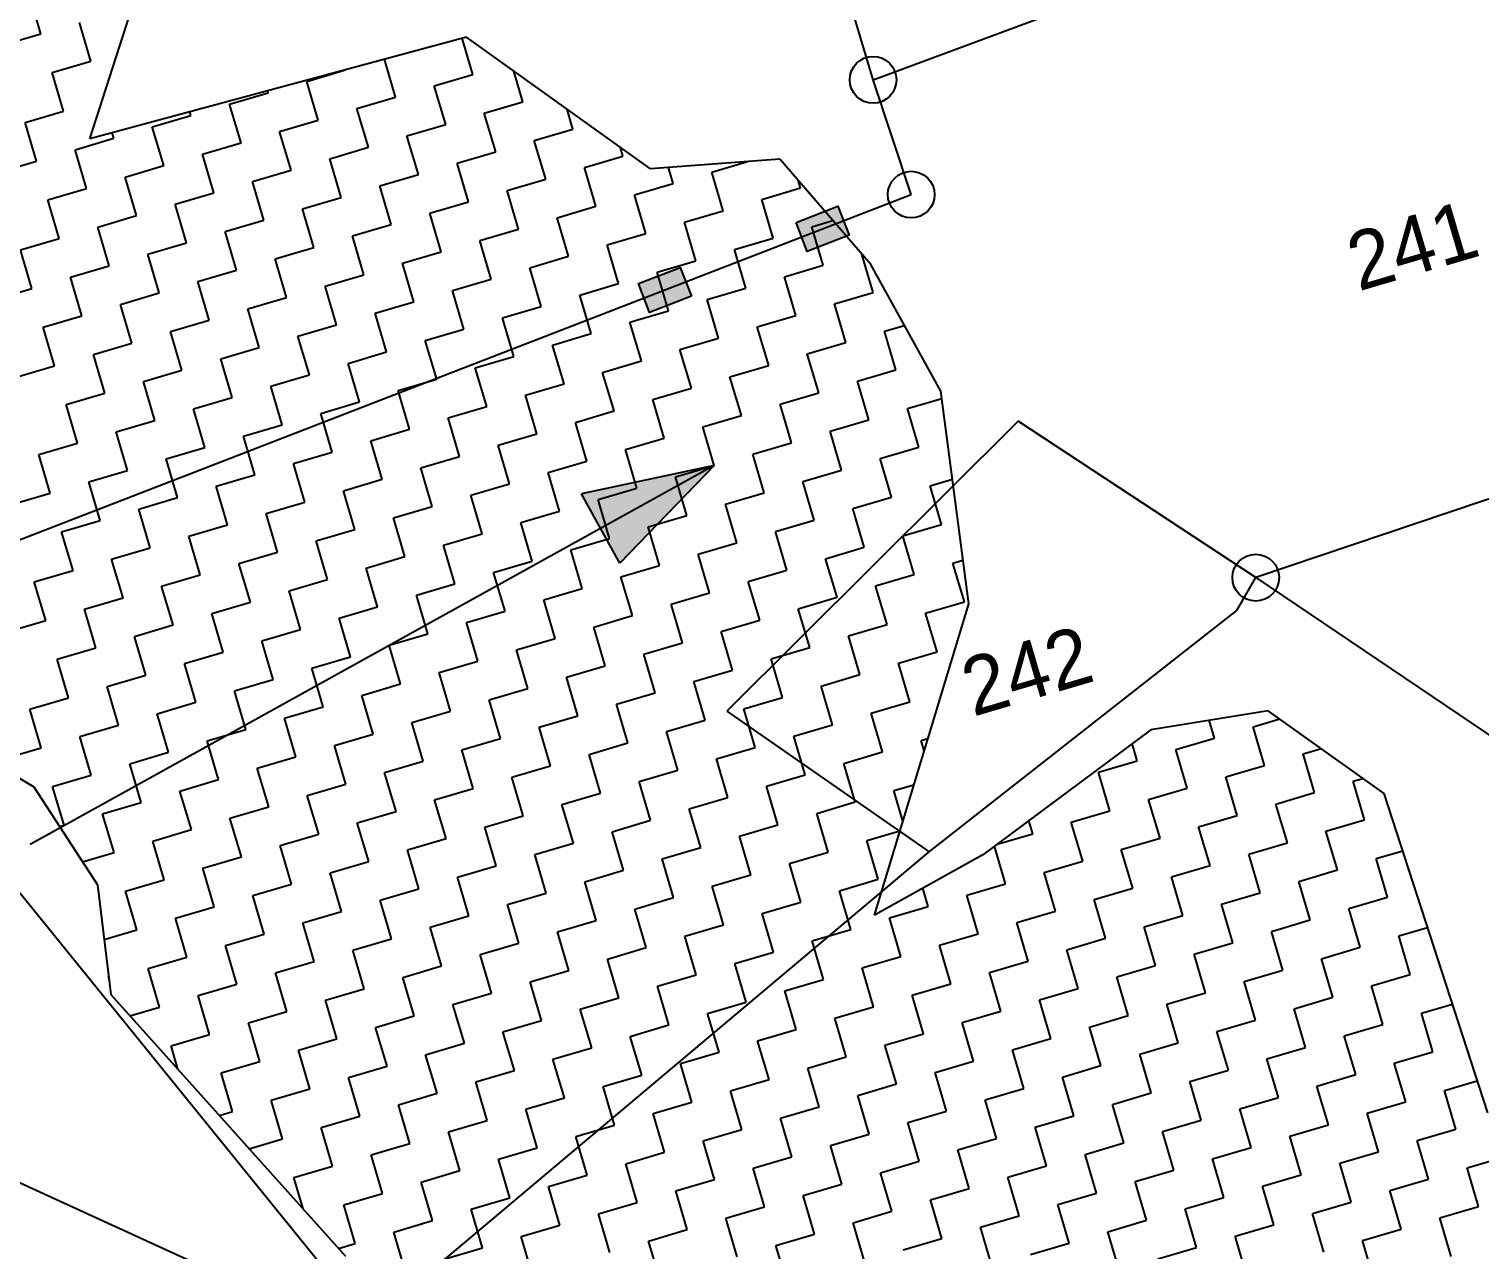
# Model space of a CAD drawing. Header units: metres. Extents: x 283645 to 285797, y 2017393 to 2020400.
# Drawn here: x 284342.3 to 284576.3, y 2018162.9 to 2018359.8 of the extents above; entities that cross this region are included whole.
import ezdxf
from ezdxf.enums import TextEntityAlignment as Align

# ---------------------------------------------------------------- set-up
doc = ezdxf.new("R2010")
doc.units = ezdxf.units.M
for name, color, linetype in [('POLY_HATCH', 12, 'Continuous'), ('POLY_PARCEL', 6, 'Continuous'), ('TEXT_PARCEL', 7, 'Continuous')]:
    doc.layers.add(name, color=color, linetype=linetype)
doc.styles.add('TEXT_MAP', font='', dxfattribs={"height": 2.5})
doc.styles.get('TEXT_MAP').set_extended_font_data('Kruti Dev 050')

msp = doc.modelspace()

# ---------------------------------------------------------------- hatches: boundary and pattern name
for points in [[(284474.6, 2018326.57), (284472.79, 2018331.24), (284466.04, 2018328.62), (284467.85, 2018323.96)], [(284440.6, 2018318.78), (284442.41, 2018314.11), (284449.15, 2018316.73), (284447.35, 2018321.39)]]:
    msp.add_hatch(color=256).paths.add_polyline_path(points)
h = msp.add_hatch(color=256)
h.paths.add_polyline_path([(284434.51, 2018279.29), (284437.62, 2018273.69), (284452.82, 2018289.44)])
h.paths.add_polyline_path([(284452.82, 2018289.44), (284431.41, 2018284.89), (284434.51, 2018279.29)])

# ---------------------------------------------------------------- linework, layer by layer
for points in [[(284466.04, 2018328.62), (284472.79, 2018331.24), (284474.6, 2018326.57), (284467.85, 2018323.96)], [(284449.15, 2018316.73), (284442.41, 2018314.11), (284440.6, 2018318.78), (284447.35, 2018321.39)]]:
    msp.add_lwpolyline(points, close=True)
for points in [[(284452.82, 2018289.44), (284342.5, 2018228.29)], [(284452.82, 2018289.44), (284431.41, 2018284.89)], [(284452.82, 2018289.44), (284437.62, 2018273.69)], [(284437.62, 2018273.69), (284431.41, 2018284.89)]]:
    msp.add_lwpolyline(points)
for centre in [(284478.46, 2018351.63), (284484.61, 2018333.13), (284540.18, 2018271.35)]:
    msp.add_circle(centre, 3.77)
at = {"layer": 'POLY_HATCH'}
for p, q in [((284352.1, 2018342.13), (284363.01, 2018375.85)), ((284412.88, 2018358.52), (284352.1, 2018342.13)), ((284442.54, 2018337.27), (284412.88, 2018358.52)), ((284463.44, 2018338.85), (284442.54, 2018337.27)), ((284478.12, 2018321.83), (284463.44, 2018338.85)), ((284489.38, 2018301.41), (284478.12, 2018321.83)), ((284493.88, 2018267.15), (284489.38, 2018301.41)), ((284478.68, 2018216.91), (284493.88, 2018267.15)), ((284321.49, 2018250.54), (284343.11, 2018237.59)), ((284542.21, 2018249.87), (284523.27, 2018246.83)), ((284560.88, 2018236.56), (284542.21, 2018249.87)), ((284523.27, 2018246.83), (284496.16, 2018226.64)), ((284343.11, 2018237.59), (284353.36, 2018221.8)), ((284577.59, 2018185.06), (284560.88, 2018236.56)), ((284496.16, 2018226.64), (284478.68, 2018216.91)), ((284353.36, 2018221.8), (284355.51, 2018204.14)), ((284355.51, 2018204.14), (284393.38, 2018161.92))]:
    msp.add_line(p, q, dxfattribs=at)
at = {"layer": 'POLY_HATCH', "linetype": 'Continuous'}
for p, q in [((284344.23, 2018359.06), (284342.39, 2018365.3)), ((284352.3, 2018354.66), (284350.46, 2018360.9)), ((284337.99, 2018357.22), (284344.23, 2018359.06)), ((284413.91, 2018352.5), (284412.19, 2018358.33)), ((284346.06, 2018352.83), (284352.3, 2018354.66)), ((284401.44, 2018348.82), (284399.64, 2018354.95)), ((284347.9, 2018346.59), (284346.06, 2018352.83)), ((284387.14, 2018351.38), (284393.37, 2018353.22)), ((284388.98, 2018345.15), (284387.14, 2018351.38)), ((284393.37, 2018353.22), (284393.36, 2018353.26)), ((284407.68, 2018350.66), (284413.91, 2018352.5)), ((284421.98, 2018348.1), (284420.53, 2018353.04)), ((284374.67, 2018347.71), (284380.91, 2018349.55)), ((284380.91, 2018349.55), (284380.81, 2018349.87)), ((284409.52, 2018344.43), (284407.68, 2018350.66)), ((284354.13, 2018348.43), (284354.14, 2018348.43)), ((284354.13, 2018348.43), (284354.13, 2018348.43)), ((284376.51, 2018341.47), (284374.67, 2018347.71)), ((284395.21, 2018346.99), (284401.44, 2018348.82)), ((284397.05, 2018340.75), (284395.21, 2018346.99)), ((284415.75, 2018346.26), (284421.98, 2018348.1)), ((284430.05, 2018343.7), (284429.12, 2018346.89)), ((284341.67, 2018344.76), (284347.9, 2018346.59)), ((284343.5, 2018338.52), (284341.67, 2018344.76)), ((284362.2, 2018344.03), (284368.44, 2018345.87)), ((284368.44, 2018345.87), (284368.26, 2018346.49)), ((284382.74, 2018343.31), (284388.98, 2018345.15)), ((284403.28, 2018342.59), (284409.52, 2018344.43)), ((284417.59, 2018340.03), (284415.75, 2018346.26)), ((284349.74, 2018340.36), (284355.97, 2018342.2)), ((284355.97, 2018342.2), (284355.7, 2018343.1)), ((284364.04, 2018337.8), (284362.2, 2018344.03)), ((284384.58, 2018337.08), (284382.74, 2018343.31)), ((284405.12, 2018336.36), (284403.28, 2018342.59)), ((284423.82, 2018341.87), (284430.05, 2018343.7)), ((284351.57, 2018334.13), (284349.74, 2018340.36)), ((284370.28, 2018339.64), (284376.51, 2018341.47)), ((284390.81, 2018338.92), (284397.05, 2018340.75)), ((284411.35, 2018338.19), (284417.59, 2018340.03)), ((284425.66, 2018335.63), (284423.82, 2018341.87)), ((284438.12, 2018339.31), (284437.7, 2018340.73)), ((284337.27, 2018336.69), (284343.5, 2018338.52)), ((284357.81, 2018335.96), (284364.04, 2018337.8)), ((284372.11, 2018333.4), (284370.28, 2018339.64)), ((284392.65, 2018332.68), (284390.81, 2018338.92)), ((284413.19, 2018331.96), (284411.35, 2018338.19)), ((284431.89, 2018337.47), (284438.12, 2018339.31)), ((284433.73, 2018331.24), (284431.89, 2018337.47)), ((284446.2, 2018334.91), (284445.44, 2018337.49)), ((284452.43, 2018336.75), (284458.22, 2018338.45)), ((284359.64, 2018329.73), (284357.81, 2018335.96)), ((284378.35, 2018335.24), (284384.58, 2018337.08)), ((284380.18, 2018329.01), (284378.35, 2018335.24)), ((284398.88, 2018334.52), (284405.12, 2018336.36)), ((284419.42, 2018333.8), (284425.66, 2018335.63)), ((284454.27, 2018330.51), (284452.43, 2018336.75)), ((284466.73, 2018334.19), (284466.36, 2018335.47)), ((284345.34, 2018332.29), (284351.57, 2018334.13)), ((284365.88, 2018331.57), (284372.11, 2018333.4)), ((284386.42, 2018330.84), (284392.65, 2018332.68)), ((284400.72, 2018328.28), (284398.88, 2018334.52)), ((284421.26, 2018327.56), (284419.42, 2018333.8)), ((284439.96, 2018333.07), (284446.2, 2018334.91)), ((284441.8, 2018326.84), (284439.96, 2018333.07)), ((284460.5, 2018332.35), (284466.73, 2018334.19)), ((284347.18, 2018326.06), (284345.34, 2018332.29)), ((284367.72, 2018325.33), (284365.88, 2018331.57)), ((284388.25, 2018324.61), (284386.42, 2018330.84)), ((284406.96, 2018330.12), (284413.19, 2018331.96)), ((284427.49, 2018329.4), (284433.73, 2018331.24)), ((284448.03, 2018328.68), (284454.27, 2018330.51)), ((284462.34, 2018326.12), (284460.5, 2018332.35)), ((284353.41, 2018327.89), (284359.64, 2018329.73)), ((284373.95, 2018327.17), (284380.18, 2018329.01)), ((284394.49, 2018326.45), (284400.72, 2018328.28)), ((284408.79, 2018323.89), (284406.96, 2018330.12)), ((284429.33, 2018323.17), (284427.49, 2018329.4)), ((284449.87, 2018322.44), (284448.03, 2018328.68)), ((284468.57, 2018327.95), (284471.97, 2018328.96)), ((284340.94, 2018324.22), (284347.18, 2018326.06)), ((284355.25, 2018321.66), (284353.41, 2018327.89)), ((284375.79, 2018320.94), (284373.95, 2018327.17)), ((284396.33, 2018320.21), (284394.49, 2018326.45)), ((284415.03, 2018325.72), (284421.26, 2018327.56)), ((284416.86, 2018319.49), (284415.03, 2018325.72)), ((284435.57, 2018325), (284441.8, 2018326.84)), ((284456.1, 2018324.28), (284462.34, 2018326.12)), ((284470.41, 2018321.72), (284468.57, 2018327.95)), ((284342.78, 2018317.98), (284340.94, 2018324.22)), ((284361.48, 2018323.5), (284367.72, 2018325.33)), ((284363.32, 2018317.26), (284361.48, 2018323.5)), ((284382.02, 2018322.77), (284388.25, 2018324.61)), ((284402.56, 2018322.05), (284408.79, 2018323.89)), ((284437.4, 2018318.77), (284435.57, 2018325)), ((284457.94, 2018318.05), (284456.1, 2018324.28)), ((284478.48, 2018317.32), (284476.65, 2018323.53)), ((284349.01, 2018319.82), (284355.25, 2018321.66)), ((284383.86, 2018316.54), (284382.02, 2018322.77)), ((284404.4, 2018315.82), (284402.56, 2018322.05)), ((284423.1, 2018321.33), (284429.33, 2018323.17)), ((284424.93, 2018315.09), (284423.1, 2018321.33)), ((284443.64, 2018320.61), (284449.87, 2018322.44)), ((284464.17, 2018319.88), (284470.41, 2018321.72)), ((284350.85, 2018313.59), (284349.01, 2018319.82)), ((284369.55, 2018319.1), (284375.79, 2018320.94)), ((284371.39, 2018312.87), (284369.55, 2018319.1)), ((284390.09, 2018318.38), (284396.33, 2018320.21)), ((284410.63, 2018317.65), (284416.86, 2018319.49)), ((284431.17, 2018316.93), (284437.4, 2018318.77)), ((284445.47, 2018314.37), (284443.64, 2018320.61)), ((284466.01, 2018313.65), (284464.17, 2018319.88)), ((284336.55, 2018316.15), (284342.78, 2018317.98)), ((284357.09, 2018315.42), (284363.32, 2018317.26)), ((284377.62, 2018314.7), (284383.86, 2018316.54)), ((284391.93, 2018312.14), (284390.09, 2018318.38)), ((284412.47, 2018311.42), (284410.63, 2018317.65)), ((284433.01, 2018310.7), (284431.17, 2018316.93)), ((284451.71, 2018316.21), (284457.94, 2018318.05)), ((284472.25, 2018315.49), (284478.48, 2018317.32)), ((284358.92, 2018309.19), (284357.09, 2018315.42)), ((284379.46, 2018308.47), (284377.62, 2018314.7)), ((284398.16, 2018313.98), (284404.4, 2018315.82)), ((284400, 2018307.75), (284398.16, 2018313.98)), ((284418.7, 2018313.26), (284424.93, 2018315.09)), ((284439.24, 2018312.53), (284445.47, 2018314.37)), ((284453.54, 2018309.98), (284451.71, 2018316.21)), ((284474.08, 2018309.25), (284472.25, 2018315.49)), ((284344.62, 2018311.75), (284350.85, 2018313.59)), ((284346.45, 2018305.52), (284344.62, 2018311.75)), ((284365.16, 2018311.03), (284371.39, 2018312.87)), ((284385.69, 2018310.31), (284391.93, 2018312.14)), ((284420.54, 2018307.02), (284418.7, 2018313.26)), ((284441.08, 2018306.3), (284439.24, 2018312.53)), ((284459.78, 2018311.81), (284466.01, 2018313.65)), ((284461.62, 2018305.58), (284459.78, 2018311.81)), ((284480.32, 2018311.09), (284483.52, 2018312.03)), ((284366.99, 2018304.79), (284365.16, 2018311.03)), ((284387.53, 2018304.07), (284385.69, 2018310.31)), ((284406.23, 2018309.58), (284412.47, 2018311.42)), ((284408.07, 2018303.35), (284406.23, 2018309.58)), ((284426.77, 2018308.86), (284433.01, 2018310.7)), ((284447.31, 2018308.14), (284453.54, 2018309.98)), ((284467.85, 2018307.42), (284474.08, 2018309.25)), ((284482.15, 2018304.86), (284480.32, 2018311.09)), ((284352.69, 2018307.35), (284358.92, 2018309.19)), ((284354.53, 2018301.12), (284352.69, 2018307.35)), ((284373.23, 2018306.63), (284379.46, 2018308.47)), ((284393.77, 2018305.91), (284400, 2018307.75)), ((284414.3, 2018305.19), (284420.54, 2018307.02)), ((284428.61, 2018302.63), (284426.77, 2018308.86)), ((284449.15, 2018301.9), (284447.31, 2018308.14)), ((284469.69, 2018301.18), (284467.85, 2018307.42)), ((284340.22, 2018303.68), (284346.45, 2018305.52)), ((284360.76, 2018302.96), (284366.99, 2018304.79)), ((284375.06, 2018300.4), (284373.23, 2018306.63)), ((284395.6, 2018299.68), (284393.77, 2018305.91)), ((284416.14, 2018298.95), (284414.3, 2018305.19)), ((284434.84, 2018304.46), (284441.08, 2018306.3)), ((284455.38, 2018303.74), (284461.62, 2018305.58)), ((284475.92, 2018303.02), (284482.15, 2018304.86)), ((284362.6, 2018296.72), (284360.76, 2018302.96)), ((284381.3, 2018302.23), (284387.53, 2018304.07)), ((284383.13, 2018296), (284381.3, 2018302.23)), ((284401.84, 2018301.51), (284408.07, 2018303.35)), ((284422.38, 2018300.79), (284428.61, 2018302.63)), ((284436.68, 2018298.23), (284434.84, 2018304.46)), ((284457.22, 2018297.51), (284455.38, 2018303.74)), ((284477.76, 2018296.78), (284475.92, 2018303.02)), ((284348.29, 2018299.28), (284354.53, 2018301.12)), ((284368.83, 2018298.56), (284375.06, 2018300.4)), ((284403.67, 2018295.28), (284401.84, 2018301.51)), ((284424.21, 2018294.56), (284422.38, 2018300.79)), ((284442.91, 2018300.07), (284449.15, 2018301.9)), ((284444.75, 2018293.83), (284442.91, 2018300.07)), ((284463.45, 2018299.34), (284469.69, 2018301.18)), ((284483.99, 2018298.62), (284489.54, 2018300.26)), ((284350.13, 2018293.05), (284348.29, 2018299.28)), ((284370.67, 2018292.33), (284368.83, 2018298.56)), ((284389.37, 2018297.84), (284395.6, 2018299.68)), ((284391.21, 2018291.6), (284389.37, 2018297.84)), ((284409.91, 2018297.12), (284416.14, 2018298.95)), ((284430.45, 2018296.39), (284436.68, 2018298.23)), ((284465.29, 2018293.11), (284463.45, 2018299.34)), ((284485.83, 2018292.39), (284483.99, 2018298.62)), ((284356.36, 2018294.89), (284362.6, 2018296.72)), ((284376.9, 2018294.16), (284383.13, 2018296)), ((284397.44, 2018293.44), (284403.67, 2018295.28)), ((284411.74, 2018290.88), (284409.91, 2018297.12)), ((284432.28, 2018290.16), (284430.45, 2018296.39)), ((284450.98, 2018295.67), (284457.22, 2018297.51)), ((284452.82, 2018289.44), (284450.98, 2018295.67)), ((284471.52, 2018294.95), (284477.76, 2018296.78)), ((284343.89, 2018291.21), (284350.13, 2018293.05)), ((284358.2, 2018288.65), (284356.36, 2018294.89)), ((284378.74, 2018287.93), (284376.9, 2018294.16)), ((284399.28, 2018287.21), (284397.44, 2018293.44)), ((284417.98, 2018292.72), (284424.21, 2018294.56)), ((284438.52, 2018292), (284444.75, 2018293.83)), ((284459.06, 2018291.27), (284465.29, 2018293.11)), ((284473.36, 2018288.71), (284471.52, 2018294.95)), ((284345.73, 2018284.98), (284343.89, 2018291.21)), ((284364.43, 2018290.49), (284370.67, 2018292.33)), ((284384.97, 2018289.77), (284391.21, 2018291.6)), ((284405.51, 2018289.04), (284411.74, 2018290.88)), ((284419.82, 2018286.48), (284417.98, 2018292.72)), ((284440.35, 2018285.76), (284438.52, 2018292)), ((284460.89, 2018285.04), (284459.06, 2018291.27)), ((284479.59, 2018290.55), (284485.83, 2018292.39)), ((284481.43, 2018284.32), (284479.59, 2018290.55)), ((284351.97, 2018286.82), (284358.2, 2018288.65)), ((284366.27, 2018284.26), (284364.43, 2018290.49)), ((284386.81, 2018283.53), (284384.97, 2018289.77)), ((284407.35, 2018282.81), (284405.51, 2018289.04)), ((284426.05, 2018288.32), (284432.28, 2018290.16)), ((284427.89, 2018282.09), (284426.05, 2018288.32)), ((284446.59, 2018287.6), (284452.82, 2018289.44)), ((284467.13, 2018286.88), (284473.36, 2018288.71)), ((284353.8, 2018280.58), (284351.97, 2018286.82)), ((284372.5, 2018286.09), (284378.74, 2018287.93)), ((284374.34, 2018279.86), (284372.5, 2018286.09)), ((284393.04, 2018285.37), (284399.28, 2018287.21)), ((284413.58, 2018284.65), (284419.82, 2018286.48)), ((284448.42, 2018281.37), (284446.59, 2018287.6)), ((284468.96, 2018280.64), (284467.13, 2018286.88)), ((284487.66, 2018286.15), (284491.25, 2018287.21)), ((284489.5, 2018279.92), (284487.66, 2018286.15)), ((284339.5, 2018283.14), (284345.73, 2018284.98)), ((284360.04, 2018282.42), (284366.27, 2018284.26)), ((284380.58, 2018281.7), (284386.81, 2018283.53)), ((284394.88, 2018279.14), (284393.04, 2018285.37)), ((284415.42, 2018278.41), (284413.58, 2018284.65)), ((284434.12, 2018283.93), (284440.35, 2018285.76)), ((284435.96, 2018277.69), (284434.12, 2018283.93)), ((284454.66, 2018283.2), (284460.89, 2018285.04)), ((284475.2, 2018282.48), (284481.43, 2018284.32)), ((284361.87, 2018276.18), (284360.04, 2018282.42)), ((284382.41, 2018275.46), (284380.58, 2018281.7)), ((284401.11, 2018280.97), (284407.35, 2018282.81)), ((284421.65, 2018280.25), (284427.89, 2018282.09)), ((284442.19, 2018279.53), (284448.42, 2018281.37)), ((284456.5, 2018276.97), (284454.66, 2018283.2)), ((284477.03, 2018276.25), (284475.2, 2018282.48)), ((284347.57, 2018278.74), (284353.8, 2018280.58)), ((284368.11, 2018278.02), (284374.34, 2018279.86)), ((284388.65, 2018277.3), (284394.88, 2018279.14)), ((284402.95, 2018274.74), (284401.11, 2018280.97)), ((284423.49, 2018274.02), (284421.65, 2018280.25)), ((284444.03, 2018273.29), (284442.19, 2018279.53)), ((284462.73, 2018278.81), (284468.96, 2018280.64)), ((284483.27, 2018278.08), (284489.5, 2018279.92)), ((284349.41, 2018272.51), (284347.57, 2018278.74)), ((284369.94, 2018271.79), (284368.11, 2018278.02)), ((284390.48, 2018271.07), (284388.65, 2018277.3)), ((284409.18, 2018276.58), (284415.42, 2018278.41)), ((284411.02, 2018270.34), (284409.18, 2018276.58)), ((284429.72, 2018275.85), (284435.96, 2018277.69)), ((284450.26, 2018275.13), (284456.5, 2018276.97)), ((284464.57, 2018272.57), (284462.73, 2018278.81)), ((284485.11, 2018271.85), (284483.27, 2018278.08)), ((284355.64, 2018274.35), (284361.87, 2018276.18)), ((284357.48, 2018268.11), (284355.64, 2018274.35)), ((284376.18, 2018273.63), (284382.41, 2018275.46)), ((284396.72, 2018272.9), (284402.95, 2018274.74)), ((284431.56, 2018269.62), (284429.72, 2018275.85)), ((284452.1, 2018268.9), (284450.26, 2018275.13)), ((284470.8, 2018274.41), (284477.03, 2018276.25)), ((284472.64, 2018268.18), (284470.8, 2018274.41)), ((284491.34, 2018273.69), (284492.96, 2018274.17)), ((284343.17, 2018270.67), (284349.41, 2018272.51)), ((284378.02, 2018267.39), (284376.18, 2018273.63)), ((284398.55, 2018266.67), (284396.72, 2018272.9)), ((284417.26, 2018272.18), (284423.49, 2018274.02)), ((284419.09, 2018265.95), (284417.26, 2018272.18)), ((284437.79, 2018271.46), (284444.03, 2018273.29)), ((284458.33, 2018270.74), (284464.57, 2018272.57)), ((284478.87, 2018270.01), (284485.11, 2018271.85)), ((284493.18, 2018267.45), (284491.34, 2018273.69)), ((284345.01, 2018264.44), (284343.17, 2018270.67)), ((284363.71, 2018269.95), (284369.94, 2018271.79)), ((284365.55, 2018263.72), (284363.71, 2018269.95)), ((284384.25, 2018269.23), (284390.48, 2018271.07)), ((284404.79, 2018268.51), (284411.02, 2018270.34)), ((284425.33, 2018267.78), (284431.56, 2018269.62)), ((284439.63, 2018265.22), (284437.79, 2018271.46)), ((284460.17, 2018264.5), (284458.33, 2018270.74)), ((284480.71, 2018263.78), (284478.87, 2018270.01)), ((284351.24, 2018266.28), (284357.48, 2018268.11)), ((284371.78, 2018265.55), (284378.02, 2018267.39)), ((284386.09, 2018262.99), (284384.25, 2018269.23)), ((284406.63, 2018262.27), (284404.79, 2018268.51)), ((284427.16, 2018261.55), (284425.33, 2018267.78)), ((284445.87, 2018267.06), (284452.1, 2018268.9)), ((284466.4, 2018266.34), (284472.64, 2018268.18)), ((284486.94, 2018265.62), (284493.18, 2018267.45)), ((284353.08, 2018260.04), (284351.24, 2018266.28)), ((284373.62, 2018259.32), (284371.78, 2018265.55)), ((284392.32, 2018264.83), (284398.55, 2018266.67)), ((284394.16, 2018258.6), (284392.32, 2018264.83)), ((284412.86, 2018264.11), (284419.09, 2018265.95)), ((284433.4, 2018263.39), (284439.63, 2018265.22)), ((284447.7, 2018260.83), (284445.87, 2018267.06)), ((284468.24, 2018260.1), (284466.4, 2018266.34)), ((284488.78, 2018259.38), (284486.94, 2018265.62)), ((284338.78, 2018262.6), (284345.01, 2018264.44)), ((284359.31, 2018261.88), (284365.55, 2018263.72)), ((284379.85, 2018261.16), (284386.09, 2018262.99)), ((284414.7, 2018257.88), (284412.86, 2018264.11)), ((284435.23, 2018257.15), (284433.4, 2018263.39)), ((284453.94, 2018262.66), (284460.17, 2018264.5)), ((284455.77, 2018256.43), (284453.94, 2018262.66)), ((284474.47, 2018261.94), (284480.71, 2018263.78)), ((284361.15, 2018255.65), (284359.31, 2018261.88)), ((284381.69, 2018254.92), (284379.85, 2018261.16)), ((284400.39, 2018260.44), (284406.63, 2018262.27)), ((284402.23, 2018254.2), (284400.39, 2018260.44)), ((284420.93, 2018259.71), (284427.16, 2018261.55)), ((284441.47, 2018258.99), (284447.7, 2018260.83)), ((284462.01, 2018258.27), (284468.24, 2018260.1)), ((284476.31, 2018255.71), (284474.47, 2018261.94)), ((284346.85, 2018258.21), (284353.08, 2018260.04)), ((284348.68, 2018251.97), (284346.85, 2018258.21)), ((284367.39, 2018257.48), (284373.62, 2018259.32)), ((284387.92, 2018256.76), (284394.16, 2018258.6)), ((284408.46, 2018256.04), (284414.7, 2018257.88)), ((284422.77, 2018253.48), (284420.93, 2018259.71)), ((284443.31, 2018252.76), (284441.47, 2018258.99)), ((284463.84, 2018252.03), (284462.01, 2018258.27)), ((284482.55, 2018257.54), (284488.78, 2018259.38)), ((284354.92, 2018253.81), (284361.15, 2018255.65)), ((284369.22, 2018251.25), (284367.39, 2018257.48)), ((284389.76, 2018250.53), (284387.92, 2018256.76)), ((284410.3, 2018249.8), (284408.46, 2018256.04)), ((284429, 2018255.32), (284435.23, 2018257.15)), ((284449.54, 2018254.59), (284455.77, 2018256.43)), ((284470.08, 2018253.87), (284476.31, 2018255.71)), ((284484.38, 2018251.31), (284482.55, 2018257.54)), ((284356.75, 2018247.58), (284354.92, 2018253.81)), ((284375.46, 2018253.09), (284381.69, 2018254.92)), ((284377.29, 2018246.85), (284375.46, 2018253.09)), ((284395.99, 2018252.36), (284402.23, 2018254.2)), ((284416.53, 2018251.64), (284422.77, 2018253.48)), ((284430.84, 2018249.08), (284429, 2018255.32)), ((284451.38, 2018248.36), (284449.54, 2018254.59)), ((284471.92, 2018247.64), (284470.08, 2018253.87)), ((284342.45, 2018250.13), (284348.68, 2018251.97)), ((284362.99, 2018249.41), (284369.22, 2018251.25)), ((284397.83, 2018246.13), (284395.99, 2018252.36)), ((284418.37, 2018245.41), (284416.53, 2018251.64)), ((284437.07, 2018250.92), (284443.31, 2018252.76)), ((284438.91, 2018244.69), (284437.07, 2018250.92)), ((284457.61, 2018250.2), (284463.84, 2018252.03)), ((284478.15, 2018249.47), (284484.38, 2018251.31)), ((284344.29, 2018243.9), (284342.45, 2018250.13)), ((284364.83, 2018243.18), (284362.99, 2018249.41)), ((284383.53, 2018248.69), (284389.76, 2018250.53)), ((284385.36, 2018242.46), (284383.53, 2018248.69)), ((284404.07, 2018247.97), (284410.3, 2018249.8)), ((284424.6, 2018247.24), (284430.84, 2018249.08)), ((284459.45, 2018243.96), (284457.61, 2018250.2)), ((284479.99, 2018243.24), (284478.15, 2018249.47)), ((284539.76, 2018247.31), (284544.04, 2018248.57)), ((284350.52, 2018245.74), (284356.75, 2018247.58)), ((284371.06, 2018245.02), (284377.29, 2018246.85)), ((284391.6, 2018244.29), (284397.83, 2018246.13)), ((284405.9, 2018241.73), (284404.07, 2018247.97)), ((284426.44, 2018241.01), (284424.6, 2018247.24)), ((284445.14, 2018246.52), (284451.38, 2018248.36)), ((284446.98, 2018240.29), (284445.14, 2018246.52)), ((284465.68, 2018245.8), (284471.92, 2018247.64)), ((284533.53, 2018245.47), (284532.68, 2018248.34)), ((284541.6, 2018241.07), (284539.76, 2018247.31)), ((284338.05, 2018242.06), (284344.29, 2018243.9)), ((284352.36, 2018239.5), (284350.52, 2018245.74)), ((284372.9, 2018238.78), (284371.06, 2018245.02)), ((284393.44, 2018238.06), (284391.6, 2018244.29)), ((284412.14, 2018243.57), (284418.37, 2018245.41)), ((284432.68, 2018242.85), (284438.91, 2018244.69)), ((284453.21, 2018242.13), (284459.45, 2018243.96)), ((284467.52, 2018239.57), (284465.68, 2018245.8)), ((284486.22, 2018245.08), (284487.3, 2018245.4)), ((284486.71, 2018243.43), (284486.22, 2018245.08)), ((284521.06, 2018241.8), (284520.24, 2018244.58)), ((284527.3, 2018243.63), (284533.53, 2018245.47)), ((284547.84, 2018242.91), (284550.77, 2018243.77)), ((284358.59, 2018241.34), (284364.83, 2018243.18)), ((284379.13, 2018240.62), (284385.36, 2018242.46)), ((284399.67, 2018239.9), (284405.9, 2018241.73)), ((284413.97, 2018237.34), (284412.14, 2018243.57)), ((284434.51, 2018236.61), (284432.68, 2018242.85)), ((284455.05, 2018235.89), (284453.21, 2018242.13)), ((284473.75, 2018241.4), (284479.99, 2018243.24)), ((284475.59, 2018235.17), (284473.75, 2018241.4)), ((284514.83, 2018239.96), (284521.06, 2018241.8)), ((284529.13, 2018237.4), (284527.3, 2018243.63)), ((284549.67, 2018236.68), (284547.84, 2018242.91)), ((284346.12, 2018237.67), (284352.36, 2018239.5)), ((284360.43, 2018235.11), (284358.59, 2018241.34)), ((284380.97, 2018234.39), (284379.13, 2018240.62)), ((284401.51, 2018233.66), (284399.67, 2018239.9)), ((284420.21, 2018239.17), (284426.44, 2018241.01)), ((284422.04, 2018232.94), (284420.21, 2018239.17)), ((284440.75, 2018238.45), (284446.98, 2018240.29)), ((284461.28, 2018237.73), (284467.52, 2018239.57)), ((284516.67, 2018233.72), (284514.83, 2018239.96)), ((284535.37, 2018239.24), (284541.6, 2018241.07)), ((284537.21, 2018233), (284535.37, 2018239.24)), ((284347.96, 2018231.43), (284346.12, 2018237.67)), ((284366.66, 2018236.94), (284372.9, 2018238.78)), ((284368.5, 2018230.71), (284366.66, 2018236.94)), ((284387.2, 2018236.22), (284393.44, 2018238.06)), ((284407.74, 2018235.5), (284413.97, 2018237.34)), ((284442.58, 2018232.22), (284440.75, 2018238.45)), ((284463.12, 2018231.5), (284461.28, 2018237.73)), ((284481.82, 2018237.01), (284485.05, 2018237.96)), ((284483.27, 2018232.09), (284481.82, 2018237.01)), ((284522.9, 2018235.56), (284529.13, 2018237.4)), ((284555.91, 2018238.51), (284557.49, 2018238.98)), ((284557.74, 2018232.28), (284555.91, 2018238.51)), ((284354.19, 2018233.27), (284360.43, 2018235.11)), ((284374.73, 2018232.55), (284380.97, 2018234.39)), ((284389.04, 2018229.99), (284387.2, 2018236.22)), ((284409.58, 2018229.27), (284407.74, 2018235.5)), ((284428.28, 2018234.78), (284434.51, 2018236.61)), ((284430.12, 2018228.54), (284428.28, 2018234.78)), ((284448.82, 2018234.05), (284455.05, 2018235.89)), ((284469.36, 2018233.33), (284475.59, 2018235.17)), ((284524.74, 2018229.33), (284522.9, 2018235.56)), ((284543.44, 2018234.84), (284549.67, 2018236.68)), ((284545.28, 2018228.6), (284543.44, 2018234.84)), ((284356.03, 2018227.04), (284354.19, 2018233.27)), ((284376.57, 2018226.31), (284374.73, 2018232.55)), ((284395.27, 2018231.83), (284401.51, 2018233.66)), ((284415.81, 2018231.1), (284422.04, 2018232.94)), ((284436.35, 2018230.38), (284442.58, 2018232.22)), ((284450.65, 2018227.82), (284448.82, 2018234.05)), ((284471.19, 2018227.1), (284469.36, 2018233.33)), ((284504.2, 2018230.05), (284503.58, 2018232.16)), ((284510.43, 2018231.89), (284516.67, 2018233.72)), ((284530.97, 2018231.16), (284537.21, 2018233)), ((284551.51, 2018230.44), (284557.74, 2018232.28)), ((284347.24, 2018231.22), (284347.96, 2018231.43)), ((284362.27, 2018228.87), (284368.5, 2018230.71)), ((284382.8, 2018228.15), (284389.04, 2018229.99)), ((284397.11, 2018225.59), (284395.27, 2018231.83)), ((284417.65, 2018224.87), (284415.81, 2018231.1)), ((284438.19, 2018224.15), (284436.35, 2018230.38)), ((284456.89, 2018229.66), (284463.12, 2018231.5)), ((284477.43, 2018228.94), (284482.8, 2018230.52)), ((284498.47, 2018228.36), (284504.2, 2018230.05)), ((284512.27, 2018225.65), (284510.43, 2018231.89)), ((284532.81, 2018224.93), (284530.97, 2018231.16)), ((284553.35, 2018224.21), (284551.51, 2018230.44)), ((284364.1, 2018222.64), (284362.27, 2018228.87)), ((284384.64, 2018221.92), (284382.8, 2018228.15)), ((284403.34, 2018227.43), (284409.58, 2018229.27)), ((284405.18, 2018221.19), (284403.34, 2018227.43)), ((284423.88, 2018226.71), (284430.12, 2018228.54)), ((284444.42, 2018225.98), (284450.65, 2018227.82)), ((284458.72, 2018223.42), (284456.89, 2018229.66)), ((284479.26, 2018222.7), (284477.43, 2018228.94)), ((284499.8, 2018221.98), (284498.02, 2018228.03)), ((284518.5, 2018227.49), (284524.74, 2018229.33)), ((284520.34, 2018221.26), (284518.5, 2018227.49)), ((284539.04, 2018226.77), (284545.28, 2018228.6)), ((284350.93, 2018225.53), (284356.03, 2018227.04)), ((284370.34, 2018224.48), (284376.57, 2018226.31)), ((284390.88, 2018223.75), (284397.11, 2018225.59)), ((284425.72, 2018220.47), (284423.88, 2018226.71)), ((284446.26, 2018219.75), (284444.42, 2018225.98)), ((284464.96, 2018225.26), (284471.19, 2018227.1)), ((284466.8, 2018219.03), (284464.96, 2018225.26)), ((284506.04, 2018223.82), (284512.27, 2018225.65)), ((284540.88, 2018220.53), (284539.04, 2018226.77)), ((284559.58, 2018226.05), (284563.88, 2018227.31)), ((284561.42, 2018219.81), (284559.58, 2018226.05)), ((284372.17, 2018218.24), (284370.34, 2018224.48)), ((284392.71, 2018217.52), (284390.88, 2018223.75)), ((284411.41, 2018223.03), (284417.65, 2018224.87)), ((284413.25, 2018216.8), (284411.41, 2018223.03)), ((284431.95, 2018222.31), (284438.19, 2018224.15)), ((284452.49, 2018221.59), (284458.72, 2018223.42)), ((284473.03, 2018220.86), (284479.26, 2018222.7)), ((284507.87, 2018217.58), (284506.04, 2018223.82)), ((284526.57, 2018223.09), (284532.81, 2018224.93)), ((284528.41, 2018216.86), (284526.57, 2018223.09)), ((284547.11, 2018222.37), (284553.35, 2018224.21)), ((284357.87, 2018220.8), (284364.1, 2018222.64)), ((284359.71, 2018214.57), (284357.87, 2018220.8)), ((284378.41, 2018220.08), (284384.64, 2018221.92)), ((284398.95, 2018219.36), (284405.18, 2018221.19)), ((284419.48, 2018218.64), (284425.72, 2018220.47)), ((284433.79, 2018216.08), (284431.95, 2018222.31)), ((284454.33, 2018215.35), (284452.49, 2018221.59)), ((284474.87, 2018214.63), (284473.03, 2018220.86)), ((284487.33, 2018218.3), (284486.47, 2018221.25)), ((284493.57, 2018220.14), (284499.8, 2018221.98)), ((284514.11, 2018219.42), (284520.34, 2018221.26)), ((284534.65, 2018218.7), (284540.88, 2018220.53)), ((284548.95, 2018216.14), (284547.11, 2018222.37)), ((284365.94, 2018216.41), (284372.17, 2018218.24)), ((284380.24, 2018213.85), (284378.41, 2018220.08)), ((284400.78, 2018213.12), (284398.95, 2018219.36)), ((284421.32, 2018212.4), (284419.48, 2018218.64)), ((284440.02, 2018217.91), (284446.26, 2018219.75)), ((284460.56, 2018217.19), (284466.8, 2018219.03)), ((284481.1, 2018216.47), (284487.33, 2018218.3)), ((284495.41, 2018213.91), (284493.57, 2018220.14)), ((284515.94, 2018213.19), (284514.11, 2018219.42)), ((284536.48, 2018212.46), (284534.65, 2018218.7)), ((284555.18, 2018217.97), (284561.42, 2018219.81)), ((284557.02, 2018211.74), (284555.18, 2018217.97)), ((284367.78, 2018210.17), (284365.94, 2018216.41)), ((284386.48, 2018215.68), (284392.71, 2018217.52)), ((284388.32, 2018209.45), (284386.48, 2018215.68)), ((284407.02, 2018214.96), (284413.25, 2018216.8)), ((284427.56, 2018214.24), (284433.79, 2018216.08)), ((284441.86, 2018211.68), (284440.02, 2018217.91)), ((284462.4, 2018210.96), (284460.56, 2018217.19)), ((284482.94, 2018210.23), (284481.1, 2018216.47)), ((284501.64, 2018215.75), (284507.87, 2018217.58)), ((284503.48, 2018209.51), (284501.64, 2018215.75)), ((284522.18, 2018215.02), (284528.41, 2018216.86)), ((284542.72, 2018214.3), (284548.95, 2018216.14)), ((284354.43, 2018213.01), (284359.71, 2018214.57)), ((284374.01, 2018212.01), (284380.24, 2018213.85)), ((284408.85, 2018208.73), (284407.02, 2018214.96)), ((284429.39, 2018208), (284427.56, 2018214.24)), ((284448.09, 2018213.52), (284454.33, 2018215.35)), ((284449.93, 2018207.28), (284448.09, 2018213.52)), ((284468.63, 2018212.79), (284474.87, 2018214.63)), ((284489.17, 2018212.07), (284495.41, 2018213.91)), ((284524.01, 2018208.79), (284522.18, 2018215.02)), ((284544.55, 2018208.07), (284542.72, 2018214.3)), ((284563.25, 2018213.58), (284567.9, 2018214.95)), ((284565.09, 2018207.34), (284563.25, 2018213.58)), ((284375.85, 2018205.78), (284374.01, 2018212.01)), ((284394.55, 2018211.29), (284400.78, 2018213.12)), ((284396.39, 2018205.05), (284394.55, 2018211.29)), ((284415.09, 2018210.56), (284421.32, 2018212.4)), ((284435.63, 2018209.84), (284441.86, 2018211.68)), ((284456.17, 2018209.12), (284462.4, 2018210.96)), ((284470.47, 2018206.56), (284468.63, 2018212.79)), ((284491.01, 2018205.84), (284489.17, 2018212.07)), ((284509.71, 2018211.35), (284515.94, 2018213.19)), ((284511.55, 2018205.11), (284509.71, 2018211.35)), ((284530.25, 2018210.63), (284536.48, 2018212.46)), ((284550.79, 2018209.9), (284557.02, 2018211.74)), ((284361.54, 2018208.34), (284367.78, 2018210.17)), ((284382.08, 2018207.61), (284388.32, 2018209.45)), ((284402.62, 2018206.89), (284408.85, 2018208.73)), ((284416.93, 2018204.33), (284415.09, 2018210.56)), ((284437.46, 2018203.61), (284435.63, 2018209.84)), ((284458, 2018202.89), (284456.17, 2018209.12)), ((284476.7, 2018208.4), (284482.94, 2018210.23)), ((284497.24, 2018207.67), (284503.48, 2018209.51)), ((284517.78, 2018206.95), (284524.01, 2018208.79)), ((284532.09, 2018204.39), (284530.25, 2018210.63)), ((284552.62, 2018203.67), (284550.79, 2018209.9)), ((284355.31, 2018206.5), (284355.16, 2018207)), ((284355.23, 2018206.47), (284355.31, 2018206.5)), ((284363.38, 2018202.1), (284361.54, 2018208.34)), ((284383.92, 2018201.38), (284382.08, 2018207.61)), ((284404.46, 2018200.66), (284402.62, 2018206.89)), ((284423.16, 2018206.17), (284429.39, 2018208)), ((284443.7, 2018205.45), (284449.93, 2018207.28)), ((284464.24, 2018204.72), (284470.47, 2018206.56)), ((284478.54, 2018202.16), (284476.7, 2018208.4)), ((284499.08, 2018201.44), (284497.24, 2018207.67)), ((284519.62, 2018200.72), (284517.78, 2018206.95)), ((284538.32, 2018206.23), (284544.55, 2018208.07)), ((284558.86, 2018205.51), (284565.09, 2018207.34)), ((284369.61, 2018203.94), (284375.85, 2018205.78)), ((284371.45, 2018197.7), (284369.61, 2018203.94)), ((284390.15, 2018203.22), (284396.39, 2018205.05)), ((284410.69, 2018202.49), (284416.93, 2018204.33)), ((284425, 2018199.93), (284423.16, 2018206.17)), ((284445.53, 2018199.21), (284443.7, 2018205.45)), ((284466.07, 2018198.49), (284464.24, 2018204.72)), ((284484.77, 2018204), (284491.01, 2018205.84)), ((284486.61, 2018197.77), (284484.77, 2018204)), ((284505.31, 2018203.28), (284511.55, 2018205.11)), ((284525.85, 2018202.56), (284532.09, 2018204.39)), ((284540.16, 2018200), (284538.32, 2018206.23)), ((284560.7, 2018199.27), (284558.86, 2018205.51)), ((284358.6, 2018200.69), (284363.38, 2018202.1)), ((284391.99, 2018196.98), (284390.15, 2018203.22)), ((284412.53, 2018196.26), (284410.69, 2018202.49)), ((284431.23, 2018201.77), (284437.46, 2018203.61)), ((284433.07, 2018195.54), (284431.23, 2018201.77)), ((284451.77, 2018201.05), (284458, 2018202.89)), ((284472.31, 2018200.33), (284478.54, 2018202.16)), ((284507.15, 2018197.04), (284505.31, 2018203.28)), ((284527.69, 2018196.32), (284525.85, 2018202.56)), ((284546.39, 2018201.83), (284552.62, 2018203.67)), ((284548.23, 2018195.6), (284546.39, 2018201.83)), ((284566.93, 2018201.11), (284571.91, 2018202.58)), ((284377.69, 2018199.54), (284383.92, 2018201.38)), ((284379.52, 2018193.31), (284377.69, 2018199.54)), ((284398.22, 2018198.82), (284404.46, 2018200.66)), ((284418.76, 2018198.1), (284425, 2018199.93)), ((284453.61, 2018194.81), (284451.77, 2018201.05)), ((284474.14, 2018194.09), (284472.31, 2018200.33)), ((284492.85, 2018199.6), (284499.08, 2018201.44)), ((284494.68, 2018193.37), (284492.85, 2018199.6)), ((284513.38, 2018198.88), (284519.62, 2018200.72)), ((284533.92, 2018198.16), (284540.16, 2018200)), ((284554.46, 2018197.44), (284560.7, 2018199.27)), ((284568.77, 2018194.88), (284566.93, 2018201.11)), ((284365.22, 2018195.87), (284371.45, 2018197.7)), ((284385.76, 2018195.15), (284391.99, 2018196.98)), ((284400.06, 2018192.59), (284398.22, 2018198.82)), ((284420.6, 2018191.86), (284418.76, 2018198.1)), ((284439.3, 2018197.37), (284445.53, 2018199.21)), ((284441.14, 2018191.14), (284439.3, 2018197.37)), ((284459.84, 2018196.65), (284466.07, 2018198.49)), ((284480.38, 2018195.93), (284486.61, 2018197.77)), ((284500.92, 2018195.21), (284507.15, 2018197.04)), ((284515.22, 2018192.65), (284513.38, 2018198.88)), ((284535.76, 2018191.92), (284533.92, 2018198.16)), ((284556.3, 2018191.2), (284554.46, 2018197.44)), ((284366.34, 2018192.07), (284365.22, 2018195.87)), ((284387.59, 2018188.91), (284385.76, 2018195.15)), ((284406.29, 2018194.42), (284412.53, 2018196.26)), ((284426.83, 2018193.7), (284433.07, 2018195.54)), ((284447.37, 2018192.98), (284453.61, 2018194.81)), ((284461.68, 2018190.42), (284459.84, 2018196.65)), ((284482.22, 2018189.7), (284480.38, 2018195.93)), ((284502.75, 2018188.97), (284500.92, 2018195.21)), ((284521.46, 2018194.48), (284527.69, 2018196.32)), ((284541.99, 2018193.76), (284548.23, 2018195.6)), ((284562.53, 2018193.04), (284568.77, 2018194.88)), ((284373.29, 2018191.47), (284379.52, 2018193.31)), ((284393.83, 2018190.75), (284400.06, 2018192.59)), ((284408.13, 2018188.19), (284406.29, 2018194.42)), ((284428.67, 2018187.47), (284426.83, 2018193.7)), ((284449.21, 2018186.74), (284447.37, 2018192.98)), ((284467.91, 2018192.25), (284474.14, 2018194.09)), ((284469.75, 2018186.02), (284467.91, 2018192.25)), ((284488.45, 2018191.53), (284494.68, 2018193.37)), ((284508.99, 2018190.81), (284515.22, 2018192.65)), ((284523.29, 2018188.25), (284521.46, 2018194.48)), ((284543.83, 2018187.53), (284541.99, 2018193.76)), ((284564.37, 2018186.81), (284562.53, 2018193.04)), ((284375.13, 2018185.24), (284373.29, 2018191.47)), ((284395.66, 2018184.51), (284393.83, 2018190.75)), ((284414.37, 2018190.03), (284420.6, 2018191.86)), ((284416.2, 2018183.79), (284414.37, 2018190.03)), ((284434.9, 2018189.3), (284441.14, 2018191.14)), ((284455.44, 2018188.58), (284461.68, 2018190.42)), ((284490.29, 2018185.3), (284488.45, 2018191.53)), ((284510.82, 2018184.58), (284508.99, 2018190.81)), ((284529.53, 2018190.09), (284535.76, 2018191.92)), ((284531.36, 2018183.85), (284529.53, 2018190.09)), ((284550.06, 2018189.36), (284556.3, 2018191.2)), ((284570.6, 2018188.64), (284575.92, 2018190.21)), ((284381.36, 2018187.07), (284387.59, 2018188.91)), ((284401.9, 2018186.35), (284408.13, 2018188.19)), ((284436.74, 2018183.07), (284434.9, 2018189.3)), ((284457.28, 2018182.35), (284455.44, 2018188.58)), ((284475.98, 2018187.86), (284482.22, 2018189.7)), ((284477.82, 2018181.62), (284475.98, 2018187.86)), ((284496.52, 2018187.14), (284502.75, 2018188.97)), ((284517.06, 2018186.41), (284523.29, 2018188.25)), ((284551.9, 2018183.13), (284550.06, 2018189.36)), ((284572.44, 2018182.41), (284570.6, 2018188.64)), ((284373.02, 2018184.62), (284375.13, 2018185.24)), ((284383.2, 2018180.84), (284381.36, 2018187.07)), ((284403.74, 2018180.12), (284401.9, 2018186.35)), ((284422.44, 2018185.63), (284428.67, 2018187.47)), ((284424.27, 2018179.4), (284422.44, 2018185.63)), ((284442.98, 2018184.91), (284449.21, 2018186.74)), ((284463.51, 2018184.18), (284469.75, 2018186.02)), ((284484.05, 2018183.46), (284490.29, 2018185.3)), ((284498.36, 2018180.9), (284496.52, 2018187.14)), ((284518.9, 2018180.18), (284517.06, 2018186.41)), ((284537.6, 2018185.69), (284543.83, 2018187.53)), ((284539.43, 2018179.46), (284537.6, 2018185.69)), ((284558.14, 2018184.97), (284564.37, 2018186.81)), ((284389.43, 2018182.68), (284395.66, 2018184.51)), ((284409.97, 2018181.95), (284416.2, 2018183.79)), ((284430.51, 2018181.23), (284436.74, 2018183.07)), ((284444.81, 2018178.67), (284442.98, 2018184.91)), ((284465.35, 2018177.95), (284463.51, 2018184.18)), ((284485.89, 2018177.23), (284484.05, 2018183.46)), ((284504.59, 2018182.74), (284510.82, 2018184.58)), ((284525.13, 2018182.02), (284531.36, 2018183.85)), ((284545.67, 2018181.29), (284551.9, 2018183.13)), ((284559.97, 2018178.73), (284558.14, 2018184.97)), ((284377.83, 2018179.26), (284383.2, 2018180.84)), ((284391.27, 2018176.44), (284389.43, 2018182.68)), ((284411.81, 2018175.72), (284409.97, 2018181.95)), ((284432.34, 2018175), (284430.51, 2018181.23)), ((284451.05, 2018180.51), (284457.28, 2018182.35)), ((284471.58, 2018179.79), (284477.82, 2018181.62)), ((284492.12, 2018179.06), (284498.36, 2018180.9)), ((284506.43, 2018176.51), (284504.59, 2018182.74)), ((284526.97, 2018175.78), (284525.13, 2018182.02)), ((284547.51, 2018175.06), (284545.67, 2018181.29)), ((284566.21, 2018180.57), (284572.44, 2018182.41)), ((284568.04, 2018174.34), (284566.21, 2018180.57)), ((284397.5, 2018178.28), (284403.74, 2018180.12)), ((284399.34, 2018172.05), (284397.5, 2018178.28)), ((284418.04, 2018177.56), (284424.27, 2018179.4)), ((284438.58, 2018176.84), (284444.81, 2018178.67)), ((284452.88, 2018174.28), (284451.05, 2018180.51)), ((284473.42, 2018173.55), (284471.58, 2018179.79)), ((284493.96, 2018172.83), (284492.12, 2018179.06)), ((284512.66, 2018178.34), (284518.9, 2018180.18)), ((284514.5, 2018172.11), (284512.66, 2018178.34)), ((284533.2, 2018177.62), (284539.43, 2018179.46)), ((284553.74, 2018176.9), (284559.97, 2018178.73)), ((284385.03, 2018174.61), (284391.27, 2018176.44)), ((284419.88, 2018171.32), (284418.04, 2018177.56)), ((284440.42, 2018170.6), (284438.58, 2018176.84)), ((284459.12, 2018176.11), (284465.35, 2018177.95)), ((284460.95, 2018169.88), (284459.12, 2018176.11)), ((284479.66, 2018175.39), (284485.89, 2018177.23)), ((284500.19, 2018174.67), (284506.43, 2018176.51)), ((284535.04, 2018171.39), (284533.2, 2018177.62)), ((284555.58, 2018170.66), (284553.74, 2018176.9)), ((284574.28, 2018176.17), (284580.51, 2018178.01)), ((284576.11, 2018169.94), (284574.28, 2018176.17)), ((284386.52, 2018169.58), (284385.03, 2018174.61)), ((284405.57, 2018173.88), (284411.81, 2018175.72)), ((284407.41, 2018167.65), (284405.57, 2018173.88)), ((284426.11, 2018173.16), (284432.34, 2018175)), ((284446.65, 2018172.44), (284452.88, 2018174.28)), ((284467.19, 2018171.72), (284473.42, 2018173.55)), ((284481.49, 2018169.16), (284479.66, 2018175.39)), ((284502.03, 2018168.43), (284500.19, 2018174.67)), ((284520.73, 2018173.95), (284526.97, 2018175.78)), ((284522.57, 2018167.71), (284520.73, 2018173.95)), ((284541.27, 2018173.22), (284547.51, 2018175.06)), ((284561.81, 2018172.5), (284568.04, 2018174.34)), ((284393.1, 2018170.21), (284399.34, 2018172.05)), ((284413.64, 2018169.49), (284419.88, 2018171.32)), ((284427.95, 2018166.93), (284426.11, 2018173.16)), ((284448.49, 2018166.21), (284446.65, 2018172.44)), ((284469.03, 2018165.48), (284467.19, 2018171.72)), ((284487.73, 2018170.99), (284493.96, 2018172.83)), ((284508.27, 2018170.27), (284514.5, 2018172.11)), ((284528.8, 2018169.55), (284535.04, 2018171.39)), ((284543.11, 2018166.99), (284541.27, 2018173.22)), ((284563.65, 2018166.27), (284561.81, 2018172.5)), ((284394.94, 2018163.98), (284393.1, 2018170.21)), ((284415.48, 2018163.25), (284413.64, 2018169.49)), ((284434.18, 2018168.76), (284440.42, 2018170.6)), ((284454.72, 2018168.04), (284460.95, 2018169.88)), ((284475.26, 2018167.32), (284481.49, 2018169.16)), ((284489.56, 2018164.76), (284487.73, 2018170.99)), ((284510.1, 2018164.04), (284508.27, 2018170.27)), ((284530.64, 2018163.31), (284528.8, 2018169.55)), ((284549.34, 2018168.83), (284555.58, 2018170.66)), ((284551.18, 2018162.59), (284549.34, 2018168.83)), ((284569.88, 2018168.1), (284576.11, 2018169.94)), ((284401.18, 2018165.81), (284407.41, 2018167.65)), ((284421.71, 2018165.09), (284427.95, 2018166.93)), ((284436.02, 2018162.53), (284434.18, 2018168.76)), ((284456.56, 2018161.81), (284454.72, 2018168.04)), ((284477.1, 2018161.09), (284475.26, 2018167.32)), ((284495.8, 2018166.6), (284502.03, 2018168.43)), ((284497.63, 2018160.36), (284495.8, 2018166.6)), ((284516.34, 2018165.87), (284522.57, 2018167.71)), ((284536.87, 2018165.15), (284543.11, 2018166.99)), ((284571.72, 2018161.87), (284569.88, 2018168.1)), ((284403.01, 2018159.58), (284401.18, 2018165.81)), ((284423.55, 2018158.86), (284421.71, 2018165.09)), ((284442.25, 2018164.37), (284448.49, 2018166.21)), ((284444.09, 2018158.13), (284442.25, 2018164.37)), ((284462.79, 2018163.65), (284469.03, 2018165.48)), ((284483.33, 2018162.92), (284489.56, 2018164.76)), ((284518.17, 2018159.64), (284516.34, 2018165.87)), ((284538.71, 2018158.92), (284536.87, 2018165.15)), ((284557.41, 2018164.43), (284563.65, 2018166.27)), ((284559.25, 2018158.2), (284557.41, 2018164.43)), ((284392.25, 2018163.18), (284394.94, 2018163.98)), ((284409.25, 2018161.42), (284415.48, 2018163.25)), ((284464.63, 2018157.41), (284462.79, 2018163.65)), ((284503.87, 2018162.2), (284510.1, 2018164.04)), ((284524.41, 2018161.48), (284530.64, 2018163.31))]:
    msp.add_line(p, q, dxfattribs=at)
at = {"layer": 'POLY_PARCEL'}
for p, q in [((284478.46, 2018351.63), (284453.54, 2018435.37)), ((284478.46, 2018351.63), (284655.05, 2018417.24)), ((284484.61, 2018333.13), (284478.46, 2018351.63)), ((284305.66, 2018263.89), (284484.61, 2018333.13)), ((284718.23, 2018331.5), (284540.18, 2018271.35)), ((284384.87, 2018153.6), (284034.34, 2018313.82)), ((284501.88, 2018296.58), (284454.89, 2018249.8)), ((284540.18, 2018271.35), (284501.88, 2018296.58)), ((284537.11, 2018266.04), (284540.18, 2018271.35)), ((284540.18, 2018271.35), (284678.82, 2018177.85)), ((284487.48, 2018227.12), (284537.11, 2018266.04)), ((284305.66, 2018263.89), (284397.11, 2018151.13)), ((284454.89, 2018249.8), (284487.48, 2018227.12)), ((284397.11, 2018151.13), (284487.48, 2018227.12))]:
    msp.add_line(p, q, dxfattribs=at)

# ---------------------------------------------------------------- texts
at = {"layer": 'TEXT_PARCEL', "style": 'TEXT_MAP'}
for s, p in [('241', (284565.42, 2018325)), ('242', (284503.24, 2018256.4))]:
    msp.add_text(s, height=9.358, rotation=16.4202, dxfattribs=at).set_placement(p, align=Align.MIDDLE)

doc.saveas('drawing.dxf')
